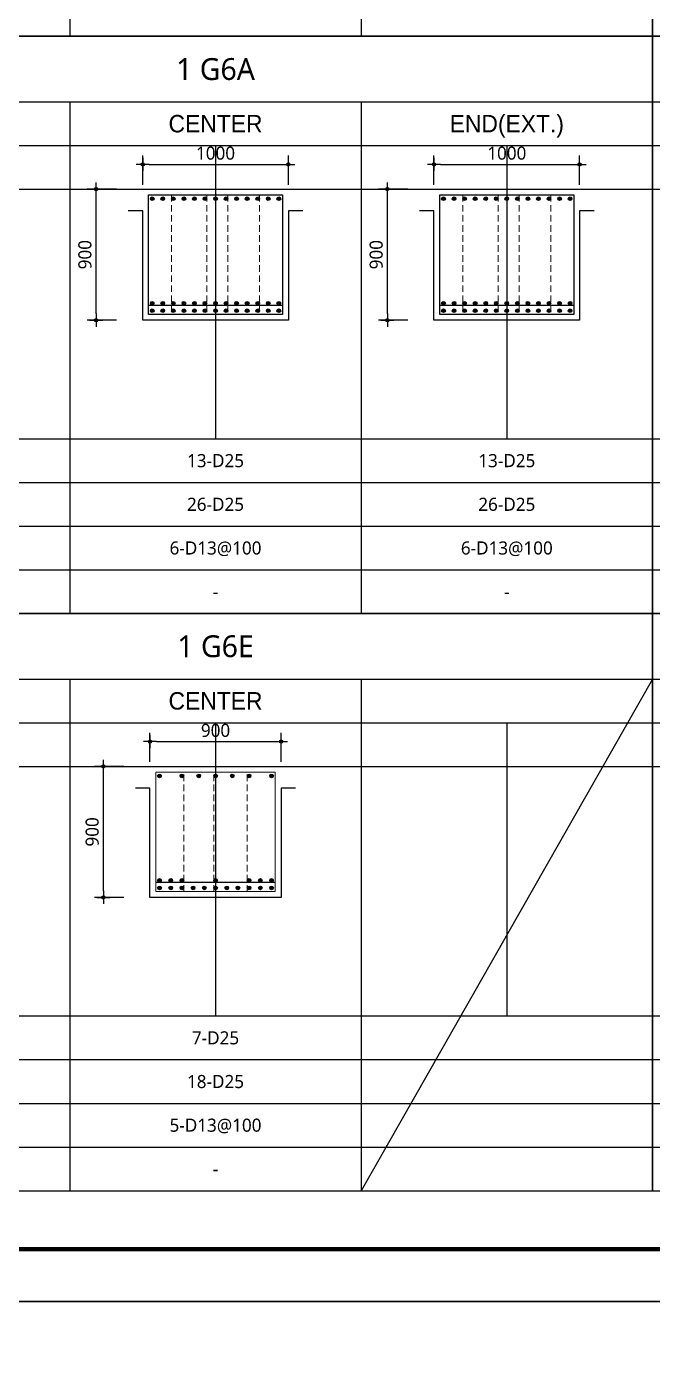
# Model space of a CAD drawing. Header units: millimetres. Extents: x 0 to 252030, y -124740 to 196020.
# Drawn here: x 131455 to 135753, y 106564 to 115677 of the extents above; entities that cross this region are included whole.
import ezdxf
from ezdxf.enums import TextEntityAlignment as Align

# ---------------------------------------------------------------- set-up
doc = ezdxf.new("R2010")
doc.units = ezdxf.units.MM
doc.header["$LTSCALE"] = 30
doc.linetypes.add('HID', pattern=[2.3, 1.5, -0.8])
doc.layers.get('DEFPOINTS').update_dxf_attribs({"color": 142})
for name, color, linetype in [('0-SEC1', 3, 'Continuous'), ('CON', 2, 'Continuous'), ('DIM', 7, 'Continuous'), ('ETC', 7, 'Continuous'), ('S-철근', 3, 'Continuous'), ('SHEET', 7, 'Continuous'), ('TXT', 3, 'Continuous'), ('XR-FORM_(도룡동)$0$Sheet', 7, 'Continuous')]:
    doc.layers.add(name, color=color, linetype=linetype)
doc.layers.add('Stirrup', color=1, linetype='Continuous', lineweight=0)
doc.layers.add('TieBar', color=7, linetype='HID', lineweight=0)
doc.styles.get("Standard").update_dxf_attribs({"font": 'malgun.ttf'})
doc.styles.add('돋움', font='Dotum.ttf')
doc.styles.add('맑은 고딕', font='malgun.ttf')
doc.dimstyles.new('30NDIM', dxfattribs={"dimscale": 50, "dimtxt": 3, "dimasz": 1.5, "dimexe": 2, "dimexo": 6, "dimgap": 1, "dimtad": 1, "dimdec": 0, "dimrnd": 0.25, "dimzin": 0, "dimdsep": 46, "dimtxsty": 'Standard', "dimblk": 'Z_DOT', "dimcen": 5, "dimclrd": 256, "dimclre": 256, "dimclrt": 3, "dimadec": 0, "dimazin": 0, "dimtm": 1e-09, "dimtfac": 1, "dimtdec": 0, "dimtix": 1, "dimtmove": 2, "dimatfit": 1, "dimldrblk": 'Z_DOT', "dimfxl": 1, "dimtolj": 1, "dimtzin": 0, "dimarcsym": 0})

# ---------------------------------------------------------------- blocks, each defined once
blk = doc.blocks.new('XR-FORM_(도룡동)$0$S')
at = {"layer": 'XR-FORM_(도룡동)$0$Sheet', "const_width": 100}
blk.add_lwpolyline([(1850, 57950), (82250, 57950), (82250, 1200), (1850, 1200)], close=True, dxfattribs=at)
blk = doc.blocks.new('XR-FORM_(도룡동)', base_point=(101.33, -56114.51))
at = {"layer": 'DEFPOINTS'}
blk.add_lwpolyline([(0, 0), (420, 0), (420, 297), (0, 297)], close=True, dxfattribs=at)
at = {"xscale": 0.005, "yscale": 0.005, "zscale": 0.005}
blk.add_blockref('XR-FORM_(도룡동)$0$S', (-0.25, 0), dxfattribs=at)
blk = doc.blocks.new('4등분')
at = {"layer": 'DEFPOINTS'}
for p, q in [((1000, 3214.5), (1000, 1200)), ((3000, 3214.5), (3000, 1200)), ((5000, 3214.5), (5000, 1200)), ((0, 2914.5), (6000, 2914.5))]:
    blk.add_line(p, q, dxfattribs=at)
at = {"layer": 'SHEET'}
blk.add_line((0, 3514.5), (6000, 3514.5), dxfattribs=at)
at = {"layer": 'SHEET', "color": 6}
for p, q in [((2000, 3514.5), (2000, 0)), ((4000, 3514.5), (4000, 0)), ((0, 3214.5), (6000, 3214.5)), ((0, 1200), (6000, 1200)), ((0, 900), (6000, 900)), ((0, 600), (6000, 600)), ((0, 300), (6000, 300))]:
    blk.add_line(p, q, dxfattribs=at)
at = {"layer": 'SHEET'}
blk.add_lwpolyline([(6000, 3964.5), (0, 3964.5), (0, 0), (6000, 0)], close=True, dxfattribs=at)
blk = doc.blocks.new('Z_DOT')
at = {"layer": 'DIM', "color": 0}
for p, q in [((-1, 0), (1, 0)), ((0, -1), (0, 1))]:
    blk.add_line(p, q, dxfattribs=at)
for radius in [0.25, 0.125]:
    blk.add_circle((0, 0), radius, dxfattribs=at)
blk = doc.blocks.new('*D623')
at = {"layer": 'DEFPOINTS', "color": 0, "transparency": 16777216}
for p in [(133253, 114730.7), (132253, 114410.5), (133253, 114410.5)]:
    blk.add_point(p, dxfattribs=at)
at = {"layer": 'DIM', "lineweight": -2, "transparency": 16777216}
for p, q in [((132253, 114590.5), (132253, 114790.7)), ((133253, 114590.5), (133253, 114790.7)), ((132298, 114730.7), (133208, 114730.7))]:
    blk.add_line(p, q, dxfattribs=at)
at = {"layer": 'DIM', "lineweight": -2, "transparency": 16777216, "xscale": 45, "yscale": 45, "zscale": 45, "rotation": 180}
blk.add_blockref('Z_DOT', (132253, 114730.7), dxfattribs=at)
at = {"layer": 'DIM', "lineweight": -2, "transparency": 16777216, "xscale": 45, "yscale": 45, "zscale": 45}
blk.add_blockref('Z_DOT', (133253, 114730.7), dxfattribs=at)
at = {"layer": 'DIM', "color": 3, "transparency": 16777216, "insert": (132753, 114807.4), "char_height": 90, "attachment_point": 5}
blk.add_mtext('\\A1;1000', dxfattribs=at)
blk = doc.blocks.new('*D624')
at = {"layer": 'DEFPOINTS', "color": 0, "transparency": 16777216}
for p in [(131932.8, 114560.5), (132253, 114560.5), (132253, 113660.5)]:
    blk.add_point(p, dxfattribs=at)
at = {"layer": 'DIM', "lineweight": -2, "transparency": 16777216}
for p, q in [((132073, 114560.5), (131872.8, 114560.5)), ((131932.8, 113705.5), (131932.8, 114515.5)), ((132073, 113660.5), (131872.8, 113660.5))]:
    blk.add_line(p, q, dxfattribs=at)
at = {"layer": 'DIM', "lineweight": -2, "transparency": 16777216, "xscale": 45, "yscale": 45, "zscale": 45}
for p, rotation in [((131932.8, 114560.5), 90), ((131932.8, 113660.5), 270)]:
    blk.add_blockref('Z_DOT', p, dxfattribs=dict(at, rotation=rotation))
at = {"layer": 'DIM', "color": 3, "transparency": 16777216, "insert": (131856.4, 114110.5), "char_height": 90, "attachment_point": 5, "rotation": 90}
blk.add_mtext('\\A1;900', dxfattribs=at)
blk = doc.blocks.new('*D625')
at = {"layer": 'DEFPOINTS', "color": 0, "transparency": 16777216}
for p in [(135253, 114730.7), (134253, 114410.5), (135253, 114410.5)]:
    blk.add_point(p, dxfattribs=at)
at = {"layer": 'DIM', "lineweight": -2, "transparency": 16777216}
for p, q in [((134253, 114590.5), (134253, 114790.7)), ((135253, 114590.5), (135253, 114790.7)), ((134298, 114730.7), (135208, 114730.7))]:
    blk.add_line(p, q, dxfattribs=at)
at = {"layer": 'DIM', "lineweight": -2, "transparency": 16777216, "xscale": 45, "yscale": 45, "zscale": 45, "rotation": 180}
blk.add_blockref('Z_DOT', (134253, 114730.7), dxfattribs=at)
at = {"layer": 'DIM', "lineweight": -2, "transparency": 16777216, "xscale": 45, "yscale": 45, "zscale": 45}
blk.add_blockref('Z_DOT', (135253, 114730.7), dxfattribs=at)
at = {"layer": 'DIM', "color": 3, "transparency": 16777216, "insert": (134753, 114807.4), "char_height": 90, "attachment_point": 5}
blk.add_mtext('\\A1;1000', dxfattribs=at)
blk = doc.blocks.new('*D626')
at = {"layer": 'DEFPOINTS', "color": 0, "transparency": 16777216}
for p in [(133932.8, 114560.5), (134253, 114560.5), (134253, 113660.5)]:
    blk.add_point(p, dxfattribs=at)
at = {"layer": 'DIM', "lineweight": -2, "transparency": 16777216}
for p, q in [((134073, 114560.5), (133872.8, 114560.5)), ((133932.8, 113705.5), (133932.8, 114515.5)), ((134073, 113660.5), (133872.8, 113660.5))]:
    blk.add_line(p, q, dxfattribs=at)
at = {"layer": 'DIM', "lineweight": -2, "transparency": 16777216, "xscale": 45, "yscale": 45, "zscale": 45}
for p, rotation in [((133932.8, 114560.5), 90), ((133932.8, 113660.5), 270)]:
    blk.add_blockref('Z_DOT', p, dxfattribs=dict(at, rotation=rotation))
at = {"layer": 'DIM', "color": 3, "transparency": 16777216, "insert": (133856.4, 114110.5), "char_height": 90, "attachment_point": 5, "rotation": 90}
blk.add_mtext('\\A1;900', dxfattribs=at)
blk = doc.blocks.new('*D1117')
at = {"layer": 'DEFPOINTS', "color": 0, "transparency": 16777216}
for p in [(133203, 110766.2), (132303, 110446), (133203, 110446)]:
    blk.add_point(p, dxfattribs=at)
at = {"layer": 'DIM', "lineweight": -2, "transparency": 16777216}
for p, q in [((132303, 110626), (132303, 110826.2)), ((133203, 110626), (133203, 110826.2)), ((132348, 110766.2), (133158, 110766.2))]:
    blk.add_line(p, q, dxfattribs=at)
at = {"layer": 'DIM', "lineweight": -2, "transparency": 16777216, "xscale": 45, "yscale": 45, "zscale": 45, "rotation": 180}
blk.add_blockref('Z_DOT', (132303, 110766.2), dxfattribs=at)
at = {"layer": 'DIM', "lineweight": -2, "transparency": 16777216, "xscale": 45, "yscale": 45, "zscale": 45}
blk.add_blockref('Z_DOT', (133203, 110766.2), dxfattribs=at)
at = {"layer": 'DIM', "color": 3, "transparency": 16777216, "insert": (132753, 110842.6), "char_height": 90, "attachment_point": 5}
blk.add_mtext('\\A1;900', dxfattribs=at)
blk = doc.blocks.new('*D1118')
at = {"layer": 'DEFPOINTS', "color": 0, "transparency": 16777216}
for p in [(131982.8, 110596), (132303, 110596), (132303, 109696)]:
    blk.add_point(p, dxfattribs=at)
at = {"layer": 'DIM', "lineweight": -2, "transparency": 16777216}
for p, q in [((132123, 110596), (131922.8, 110596)), ((131982.8, 109741), (131982.8, 110551)), ((132123, 109696), (131922.8, 109696))]:
    blk.add_line(p, q, dxfattribs=at)
at = {"layer": 'DIM', "lineweight": -2, "transparency": 16777216, "xscale": 45, "yscale": 45, "zscale": 45}
for p, rotation in [((131982.8, 110596), 90), ((131982.8, 109696), 270)]:
    blk.add_blockref('Z_DOT', p, dxfattribs=dict(at, rotation=rotation))
at = {"layer": 'DIM', "color": 3, "transparency": 16777216, "insert": (131906.4, 110146), "char_height": 90, "attachment_point": 5, "rotation": 90}
blk.add_mtext('\\A1;900', dxfattribs=at)

msp = doc.modelspace()

# ---------------------------------------------------------------- hatches: boundary and pattern name
at = {"layer": 'S-철근'}
h = msp.add_hatch(color=256, dxfattribs=at)
edge = h.paths.add_edge_path()
edge.add_arc((132318.40013, 114495.09992), 12.7, 0, 180)
edge.add_arc((132318.40013, 114495.09992), 12.7, 180, 360)
h = msp.add_hatch(color=256, dxfattribs=at)
edge = h.paths.add_edge_path()
edge.add_arc((132390.83347, 114495.09992), 12.7, 0, 180)
edge.add_arc((132390.83347, 114495.09992), 12.7, 180, 360)
h = msp.add_hatch(color=256, dxfattribs=at)
edge = h.paths.add_edge_path()
edge.add_arc((132463.2668, 114495.09992), 12.7, 0, 180)
edge.add_arc((132463.2668, 114495.09992), 12.7, 180, 360)
h = msp.add_hatch(color=256, dxfattribs=at)
edge = h.paths.add_edge_path()
edge.add_arc((132535.70013, 114495.09992), 12.7, 0, 180)
edge.add_arc((132535.70013, 114495.09992), 12.7, 180, 360)
h = msp.add_hatch(color=256, dxfattribs=at)
edge = h.paths.add_edge_path()
edge.add_arc((132608.13347, 114495.09992), 12.7, 0, 180)
edge.add_arc((132608.13347, 114495.09992), 12.7, 180, 360)
h = msp.add_hatch(color=256, dxfattribs=at)
edge = h.paths.add_edge_path()
edge.add_arc((132680.5668, 114495.09992), 12.7, 0, 180)
edge.add_arc((132680.5668, 114495.09992), 12.7, 180, 360)
h = msp.add_hatch(color=256, dxfattribs=at)
edge = h.paths.add_edge_path()
edge.add_arc((132753.00013, 114495.09992), 12.7, 0, 180)
edge.add_arc((132753.00013, 114495.09992), 12.7, 180, 360)
h = msp.add_hatch(color=256, dxfattribs=at)
edge = h.paths.add_edge_path()
edge.add_arc((132825.43347, 114495.09992), 12.7, 0, 180)
edge.add_arc((132825.43347, 114495.09992), 12.7, 180, 360)
h = msp.add_hatch(color=256, dxfattribs=at)
edge = h.paths.add_edge_path()
edge.add_arc((132897.8668, 114495.09992), 12.7, 0, 180)
edge.add_arc((132897.8668, 114495.09992), 12.7, 180, 360)
h = msp.add_hatch(color=256, dxfattribs=at)
edge = h.paths.add_edge_path()
edge.add_arc((132970.30013, 114495.09992), 12.7, 0, 180)
edge.add_arc((132970.30013, 114495.09992), 12.7, 180, 360)
h = msp.add_hatch(color=256, dxfattribs=at)
edge = h.paths.add_edge_path()
edge.add_arc((133042.73347, 114495.09992), 12.7, 0, 180)
edge.add_arc((133042.73347, 114495.09992), 12.7, 180, 360)
h = msp.add_hatch(color=256, dxfattribs=at)
edge = h.paths.add_edge_path()
edge.add_arc((133115.1668, 114495.09992), 12.7, 0, 180)
edge.add_arc((133115.1668, 114495.09992), 12.7, 180, 360)
h = msp.add_hatch(color=256, dxfattribs=at)
edge = h.paths.add_edge_path()
edge.add_arc((133187.60013, 114495.09992), 12.7, 0, 180)
edge.add_arc((133187.60013, 114495.09992), 12.7, 180, 360)
h = msp.add_hatch(color=256, dxfattribs=at)
edge = h.paths.add_edge_path()
edge.add_arc((134318.40013, 114495.09992), 12.7, 0, 180)
edge.add_arc((134318.40013, 114495.09992), 12.7, 180, 360)
h = msp.add_hatch(color=256, dxfattribs=at)
edge = h.paths.add_edge_path()
edge.add_arc((134390.83347, 114495.09992), 12.7, 0, 180)
edge.add_arc((134390.83347, 114495.09992), 12.7, 180, 360)
h = msp.add_hatch(color=256, dxfattribs=at)
edge = h.paths.add_edge_path()
edge.add_arc((134463.2668, 114495.09992), 12.7, 0, 180)
edge.add_arc((134463.2668, 114495.09992), 12.7, 180, 360)
h = msp.add_hatch(color=256, dxfattribs=at)
edge = h.paths.add_edge_path()
edge.add_arc((134535.70013, 114495.09992), 12.7, 0, 180)
edge.add_arc((134535.70013, 114495.09992), 12.7, 180, 360)
h = msp.add_hatch(color=256, dxfattribs=at)
edge = h.paths.add_edge_path()
edge.add_arc((134608.13347, 114495.09992), 12.7, 0, 180)
edge.add_arc((134608.13347, 114495.09992), 12.7, 180, 360)
h = msp.add_hatch(color=256, dxfattribs=at)
edge = h.paths.add_edge_path()
edge.add_arc((134680.5668, 114495.09992), 12.7, 0, 180)
edge.add_arc((134680.5668, 114495.09992), 12.7, 180, 360)
h = msp.add_hatch(color=256, dxfattribs=at)
edge = h.paths.add_edge_path()
edge.add_arc((134753.00013, 114495.09992), 12.7, 0, 180)
edge.add_arc((134753.00013, 114495.09992), 12.7, 180, 360)
h = msp.add_hatch(color=256, dxfattribs=at)
edge = h.paths.add_edge_path()
edge.add_arc((134825.43347, 114495.09992), 12.7, 0, 180)
edge.add_arc((134825.43347, 114495.09992), 12.7, 180, 360)
h = msp.add_hatch(color=256, dxfattribs=at)
edge = h.paths.add_edge_path()
edge.add_arc((134897.8668, 114495.09992), 12.7, 0, 180)
edge.add_arc((134897.8668, 114495.09992), 12.7, 180, 360)
h = msp.add_hatch(color=256, dxfattribs=at)
edge = h.paths.add_edge_path()
edge.add_arc((134970.30013, 114495.09992), 12.7, 0, 180)
edge.add_arc((134970.30013, 114495.09992), 12.7, 180, 360)
h = msp.add_hatch(color=256, dxfattribs=at)
edge = h.paths.add_edge_path()
edge.add_arc((135042.73347, 114495.09992), 12.7, 0, 180)
edge.add_arc((135042.73347, 114495.09992), 12.7, 180, 360)
h = msp.add_hatch(color=256, dxfattribs=at)
edge = h.paths.add_edge_path()
edge.add_arc((135115.1668, 114495.09992), 12.7, 0, 180)
edge.add_arc((135115.1668, 114495.09992), 12.7, 180, 360)
h = msp.add_hatch(color=256, dxfattribs=at)
edge = h.paths.add_edge_path()
edge.add_arc((135187.60013, 114495.09992), 12.7, 0, 180)
edge.add_arc((135187.60013, 114495.09992), 12.7, 180, 360)
h = msp.add_hatch(color=256, dxfattribs=at)
edge = h.paths.add_edge_path()
edge.add_arc((132318.40013, 113776.69992), 12.7, 0, 180)
edge.add_arc((132318.40013, 113776.69992), 12.7, 180, 360)
h = msp.add_hatch(color=256, dxfattribs=at)
edge = h.paths.add_edge_path()
edge.add_arc((132390.83347, 113776.69992), 12.7, 0, 180)
edge.add_arc((132390.83347, 113776.69992), 12.7, 180, 360)
h = msp.add_hatch(color=256, dxfattribs=at)
edge = h.paths.add_edge_path()
edge.add_arc((132463.2668, 113776.69992), 12.7, 0, 180)
edge.add_arc((132463.2668, 113776.69992), 12.7, 180, 360)
h = msp.add_hatch(color=256, dxfattribs=at)
edge = h.paths.add_edge_path()
edge.add_arc((132535.70013, 113776.69992), 12.7, 0, 180)
edge.add_arc((132535.70013, 113776.69992), 12.7, 180, 360)
h = msp.add_hatch(color=256, dxfattribs=at)
edge = h.paths.add_edge_path()
edge.add_arc((132608.13347, 113776.69992), 12.7, 0, 180)
edge.add_arc((132608.13347, 113776.69992), 12.7, 180, 360)
h = msp.add_hatch(color=256, dxfattribs=at)
edge = h.paths.add_edge_path()
edge.add_arc((132680.5668, 113776.69992), 12.7, 0, 180)
edge.add_arc((132680.5668, 113776.69992), 12.7, 180, 360)
h = msp.add_hatch(color=256, dxfattribs=at)
edge = h.paths.add_edge_path()
edge.add_arc((132753.00013, 113776.69992), 12.7, 0, 180)
edge.add_arc((132753.00013, 113776.69992), 12.7, 180, 360)
h = msp.add_hatch(color=256, dxfattribs=at)
edge = h.paths.add_edge_path()
edge.add_arc((132825.43347, 113776.69992), 12.7, 0, 180)
edge.add_arc((132825.43347, 113776.69992), 12.7, 180, 360)
h = msp.add_hatch(color=256, dxfattribs=at)
edge = h.paths.add_edge_path()
edge.add_arc((132897.8668, 113776.69992), 12.7, 0, 180)
edge.add_arc((132897.8668, 113776.69992), 12.7, 180, 360)
h = msp.add_hatch(color=256, dxfattribs=at)
edge = h.paths.add_edge_path()
edge.add_arc((132970.30013, 113776.69992), 12.7, 0, 180)
edge.add_arc((132970.30013, 113776.69992), 12.7, 180, 360)
h = msp.add_hatch(color=256, dxfattribs=at)
edge = h.paths.add_edge_path()
edge.add_arc((133042.73347, 113776.69992), 12.7, 0, 180)
edge.add_arc((133042.73347, 113776.69992), 12.7, 180, 360)
h = msp.add_hatch(color=256, dxfattribs=at)
edge = h.paths.add_edge_path()
edge.add_arc((133115.1668, 113776.69992), 12.7, 0, 180)
edge.add_arc((133115.1668, 113776.69992), 12.7, 180, 360)
h = msp.add_hatch(color=256, dxfattribs=at)
edge = h.paths.add_edge_path()
edge.add_arc((133187.60013, 113776.69992), 12.7, 0, 180)
edge.add_arc((133187.60013, 113776.69992), 12.7, 180, 360)
h = msp.add_hatch(color=256, dxfattribs=at)
edge = h.paths.add_edge_path()
edge.add_arc((134318.40013, 113776.69992), 12.7, 0, 180)
edge.add_arc((134318.40013, 113776.69992), 12.7, 180, 360)
h = msp.add_hatch(color=256, dxfattribs=at)
edge = h.paths.add_edge_path()
edge.add_arc((134390.83347, 113776.69992), 12.7, 0, 180)
edge.add_arc((134390.83347, 113776.69992), 12.7, 180, 360)
h = msp.add_hatch(color=256, dxfattribs=at)
edge = h.paths.add_edge_path()
edge.add_arc((134463.2668, 113776.69992), 12.7, 0, 180)
edge.add_arc((134463.2668, 113776.69992), 12.7, 180, 360)
h = msp.add_hatch(color=256, dxfattribs=at)
edge = h.paths.add_edge_path()
edge.add_arc((134535.70013, 113776.69992), 12.7, 0, 180)
edge.add_arc((134535.70013, 113776.69992), 12.7, 180, 360)
h = msp.add_hatch(color=256, dxfattribs=at)
edge = h.paths.add_edge_path()
edge.add_arc((134608.13347, 113776.69992), 12.7, 0, 180)
edge.add_arc((134608.13347, 113776.69992), 12.7, 180, 360)
h = msp.add_hatch(color=256, dxfattribs=at)
edge = h.paths.add_edge_path()
edge.add_arc((134680.5668, 113776.69992), 12.7, 0, 180)
edge.add_arc((134680.5668, 113776.69992), 12.7, 180, 360)
h = msp.add_hatch(color=256, dxfattribs=at)
edge = h.paths.add_edge_path()
edge.add_arc((134753.00013, 113776.69992), 12.7, 0, 180)
edge.add_arc((134753.00013, 113776.69992), 12.7, 180, 360)
h = msp.add_hatch(color=256, dxfattribs=at)
edge = h.paths.add_edge_path()
edge.add_arc((134825.43347, 113776.69992), 12.7, 0, 180)
edge.add_arc((134825.43347, 113776.69992), 12.7, 180, 360)
h = msp.add_hatch(color=256, dxfattribs=at)
edge = h.paths.add_edge_path()
edge.add_arc((134897.8668, 113776.69992), 12.7, 0, 180)
edge.add_arc((134897.8668, 113776.69992), 12.7, 180, 360)
h = msp.add_hatch(color=256, dxfattribs=at)
edge = h.paths.add_edge_path()
edge.add_arc((134970.30013, 113776.69992), 12.7, 0, 180)
edge.add_arc((134970.30013, 113776.69992), 12.7, 180, 360)
h = msp.add_hatch(color=256, dxfattribs=at)
edge = h.paths.add_edge_path()
edge.add_arc((135042.73347, 113776.69992), 12.7, 0, 180)
edge.add_arc((135042.73347, 113776.69992), 12.7, 180, 360)
h = msp.add_hatch(color=256, dxfattribs=at)
edge = h.paths.add_edge_path()
edge.add_arc((135115.1668, 113776.69992), 12.7, 0, 180)
edge.add_arc((135115.1668, 113776.69992), 12.7, 180, 360)
h = msp.add_hatch(color=256, dxfattribs=at)
edge = h.paths.add_edge_path()
edge.add_arc((135187.60013, 113776.69992), 12.7, 0, 180)
edge.add_arc((135187.60013, 113776.69992), 12.7, 180, 360)
h = msp.add_hatch(color=256, dxfattribs=at)
edge = h.paths.add_edge_path()
edge.add_arc((132318.40013, 113725.89992), 12.7, 0, 180)
edge.add_arc((132318.40013, 113725.89992), 12.7, 180, 360)
h = msp.add_hatch(color=256, dxfattribs=at)
edge = h.paths.add_edge_path()
edge.add_arc((132390.83347, 113725.89992), 12.7, 0, 180)
edge.add_arc((132390.83347, 113725.89992), 12.7, 180, 360)
h = msp.add_hatch(color=256, dxfattribs=at)
edge = h.paths.add_edge_path()
edge.add_arc((132463.2668, 113725.89992), 12.7, 0, 180)
edge.add_arc((132463.2668, 113725.89992), 12.7, 180, 360)
h = msp.add_hatch(color=256, dxfattribs=at)
edge = h.paths.add_edge_path()
edge.add_arc((132535.70013, 113725.89992), 12.7, 0, 180)
edge.add_arc((132535.70013, 113725.89992), 12.7, 180, 360)
h = msp.add_hatch(color=256, dxfattribs=at)
edge = h.paths.add_edge_path()
edge.add_arc((132608.13347, 113725.89992), 12.7, 0, 180)
edge.add_arc((132608.13347, 113725.89992), 12.7, 180, 360)
h = msp.add_hatch(color=256, dxfattribs=at)
edge = h.paths.add_edge_path()
edge.add_arc((132680.5668, 113725.89992), 12.7, 0, 180)
edge.add_arc((132680.5668, 113725.89992), 12.7, 180, 360)
h = msp.add_hatch(color=256, dxfattribs=at)
edge = h.paths.add_edge_path()
edge.add_arc((132753.00013, 113725.89992), 12.7, 0, 180)
edge.add_arc((132753.00013, 113725.89992), 12.7, 180, 360)
h = msp.add_hatch(color=256, dxfattribs=at)
edge = h.paths.add_edge_path()
edge.add_arc((132825.43347, 113725.89992), 12.7, 0, 180)
edge.add_arc((132825.43347, 113725.89992), 12.7, 180, 360)
h = msp.add_hatch(color=256, dxfattribs=at)
edge = h.paths.add_edge_path()
edge.add_arc((132897.8668, 113725.89992), 12.7, 0, 180)
edge.add_arc((132897.8668, 113725.89992), 12.7, 180, 360)
h = msp.add_hatch(color=256, dxfattribs=at)
edge = h.paths.add_edge_path()
edge.add_arc((132970.30013, 113725.89992), 12.7, 0, 180)
edge.add_arc((132970.30013, 113725.89992), 12.7, 180, 360)
h = msp.add_hatch(color=256, dxfattribs=at)
edge = h.paths.add_edge_path()
edge.add_arc((133042.73347, 113725.89992), 12.7, 0, 180)
edge.add_arc((133042.73347, 113725.89992), 12.7, 180, 360)
h = msp.add_hatch(color=256, dxfattribs=at)
edge = h.paths.add_edge_path()
edge.add_arc((133115.1668, 113725.89992), 12.7, 0, 180)
edge.add_arc((133115.1668, 113725.89992), 12.7, 180, 360)
h = msp.add_hatch(color=256, dxfattribs=at)
edge = h.paths.add_edge_path()
edge.add_arc((133187.60013, 113725.89992), 12.7, 0, 180)
edge.add_arc((133187.60013, 113725.89992), 12.7, 180, 360)
h = msp.add_hatch(color=256, dxfattribs=at)
edge = h.paths.add_edge_path()
edge.add_arc((134318.40013, 113725.89992), 12.7, 0, 180)
edge.add_arc((134318.40013, 113725.89992), 12.7, 180, 360)
h = msp.add_hatch(color=256, dxfattribs=at)
edge = h.paths.add_edge_path()
edge.add_arc((134390.83347, 113725.89992), 12.7, 0, 180)
edge.add_arc((134390.83347, 113725.89992), 12.7, 180, 360)
h = msp.add_hatch(color=256, dxfattribs=at)
edge = h.paths.add_edge_path()
edge.add_arc((134463.2668, 113725.89992), 12.7, 0, 180)
edge.add_arc((134463.2668, 113725.89992), 12.7, 180, 360)
h = msp.add_hatch(color=256, dxfattribs=at)
edge = h.paths.add_edge_path()
edge.add_arc((134535.70013, 113725.89992), 12.7, 0, 180)
edge.add_arc((134535.70013, 113725.89992), 12.7, 180, 360)
h = msp.add_hatch(color=256, dxfattribs=at)
edge = h.paths.add_edge_path()
edge.add_arc((134608.13347, 113725.89992), 12.7, 0, 180)
edge.add_arc((134608.13347, 113725.89992), 12.7, 180, 360)
h = msp.add_hatch(color=256, dxfattribs=at)
edge = h.paths.add_edge_path()
edge.add_arc((134680.5668, 113725.89992), 12.7, 0, 180)
edge.add_arc((134680.5668, 113725.89992), 12.7, 180, 360)
h = msp.add_hatch(color=256, dxfattribs=at)
edge = h.paths.add_edge_path()
edge.add_arc((134753.00013, 113725.89992), 12.7, 0, 180)
edge.add_arc((134753.00013, 113725.89992), 12.7, 180, 360)
h = msp.add_hatch(color=256, dxfattribs=at)
edge = h.paths.add_edge_path()
edge.add_arc((134825.43347, 113725.89992), 12.7, 0, 180)
edge.add_arc((134825.43347, 113725.89992), 12.7, 180, 360)
h = msp.add_hatch(color=256, dxfattribs=at)
edge = h.paths.add_edge_path()
edge.add_arc((134897.8668, 113725.89992), 12.7, 0, 180)
edge.add_arc((134897.8668, 113725.89992), 12.7, 180, 360)
h = msp.add_hatch(color=256, dxfattribs=at)
edge = h.paths.add_edge_path()
edge.add_arc((134970.30013, 113725.89992), 12.7, 0, 180)
edge.add_arc((134970.30013, 113725.89992), 12.7, 180, 360)
h = msp.add_hatch(color=256, dxfattribs=at)
edge = h.paths.add_edge_path()
edge.add_arc((135042.73347, 113725.89992), 12.7, 0, 180)
edge.add_arc((135042.73347, 113725.89992), 12.7, 180, 360)
h = msp.add_hatch(color=256, dxfattribs=at)
edge = h.paths.add_edge_path()
edge.add_arc((135115.1668, 113725.89992), 12.7, 0, 180)
edge.add_arc((135115.1668, 113725.89992), 12.7, 180, 360)
h = msp.add_hatch(color=256, dxfattribs=at)
edge = h.paths.add_edge_path()
edge.add_arc((135187.60013, 113725.89992), 12.7, 0, 180)
edge.add_arc((135187.60013, 113725.89992), 12.7, 180, 360)
h = msp.add_hatch(color=256, dxfattribs=at)
edge = h.paths.add_edge_path()
edge.add_arc((132368.40013, 110530.59992), 12.7, 0, 180)
edge.add_arc((132368.40013, 110530.59992), 12.7, 180, 360)
h = msp.add_hatch(color=256, dxfattribs=at)
edge = h.paths.add_edge_path()
edge.add_arc((132522.24013, 110530.59992), 12.7, 0, 180)
edge.add_arc((132522.24013, 110530.59992), 12.7, 180, 360)
h = msp.add_hatch(color=256, dxfattribs=at)
edge = h.paths.add_edge_path()
edge.add_arc((132637.62013, 110530.59992), 12.7, 0, 180)
edge.add_arc((132637.62013, 110530.59992), 12.7, 180, 360)
h = msp.add_hatch(color=256, dxfattribs=at)
edge = h.paths.add_edge_path()
edge.add_arc((132753.00013, 110530.59992), 12.7, 0, 180)
edge.add_arc((132753.00013, 110530.59992), 12.7, 180, 360)
h = msp.add_hatch(color=256, dxfattribs=at)
edge = h.paths.add_edge_path()
edge.add_arc((132868.38013, 110530.59992), 12.7, 0, 180)
edge.add_arc((132868.38013, 110530.59992), 12.7, 180, 360)
h = msp.add_hatch(color=256, dxfattribs=at)
edge = h.paths.add_edge_path()
edge.add_arc((132983.76013, 110530.59992), 12.7, 0, 180)
edge.add_arc((132983.76013, 110530.59992), 12.7, 180, 360)
h = msp.add_hatch(color=256, dxfattribs=at)
edge = h.paths.add_edge_path()
edge.add_arc((133137.60013, 110530.59992), 12.7, 0, 180)
edge.add_arc((133137.60013, 110530.59992), 12.7, 180, 360)
h = msp.add_hatch(color=256, dxfattribs=at)
edge = h.paths.add_edge_path()
edge.add_arc((132368.40013, 109812.19992), 12.7, 0, 180)
edge.add_arc((132368.40013, 109812.19992), 12.7, 180, 360)
h = msp.add_hatch(color=256, dxfattribs=at)
edge = h.paths.add_edge_path()
edge.add_arc((132445.32013, 109812.19992), 12.7, 0, 180)
edge.add_arc((132445.32013, 109812.19992), 12.7, 180, 360)
h = msp.add_hatch(color=256, dxfattribs=at)
edge = h.paths.add_edge_path()
edge.add_arc((132522.24013, 109812.19992), 12.7, 0, 180)
edge.add_arc((132522.24013, 109812.19992), 12.7, 180, 360)
h = msp.add_hatch(color=256, dxfattribs=at)
edge = h.paths.add_edge_path()
edge.add_arc((132753.00013, 109812.19992), 12.7, 0, 180)
edge.add_arc((132753.00013, 109812.19992), 12.7, 180, 360)
h = msp.add_hatch(color=256, dxfattribs=at)
edge = h.paths.add_edge_path()
edge.add_arc((132983.76013, 109812.19992), 12.7, 0, 180)
edge.add_arc((132983.76013, 109812.19992), 12.7, 180, 360)
h = msp.add_hatch(color=256, dxfattribs=at)
edge = h.paths.add_edge_path()
edge.add_arc((133060.68013, 109812.19992), 12.7, 0, 180)
edge.add_arc((133060.68013, 109812.19992), 12.7, 180, 360)
h = msp.add_hatch(color=256, dxfattribs=at)
edge = h.paths.add_edge_path()
edge.add_arc((133137.60013, 109812.19992), 12.7, 0, 180)
edge.add_arc((133137.60013, 109812.19992), 12.7, 180, 360)
h = msp.add_hatch(color=256, dxfattribs=at)
edge = h.paths.add_edge_path()
edge.add_arc((132368.40013, 109761.39992), 12.7, 0, 180)
edge.add_arc((132368.40013, 109761.39992), 12.7, 180, 360)
h = msp.add_hatch(color=256, dxfattribs=at)
edge = h.paths.add_edge_path()
edge.add_arc((132445.32013, 109761.39992), 12.7, 0, 180)
edge.add_arc((132445.32013, 109761.39992), 12.7, 180, 360)
h = msp.add_hatch(color=256, dxfattribs=at)
edge = h.paths.add_edge_path()
edge.add_arc((132522.24013, 109761.39992), 12.7, 0, 180)
edge.add_arc((132522.24013, 109761.39992), 12.7, 180, 360)
h = msp.add_hatch(color=256, dxfattribs=at)
edge = h.paths.add_edge_path()
edge.add_arc((132599.16013, 109761.39992), 12.7, 0, 180)
edge.add_arc((132599.16013, 109761.39992), 12.7, 180, 360)
h = msp.add_hatch(color=256, dxfattribs=at)
edge = h.paths.add_edge_path()
edge.add_arc((132676.08013, 109761.39992), 12.7, 0, 180)
edge.add_arc((132676.08013, 109761.39992), 12.7, 180, 360)
h = msp.add_hatch(color=256, dxfattribs=at)
edge = h.paths.add_edge_path()
edge.add_arc((132753.00013, 109761.39992), 12.7, 0, 180)
edge.add_arc((132753.00013, 109761.39992), 12.7, 180, 360)
h = msp.add_hatch(color=256, dxfattribs=at)
edge = h.paths.add_edge_path()
edge.add_arc((132829.92013, 109761.39992), 12.7, 0, 180)
edge.add_arc((132829.92013, 109761.39992), 12.7, 180, 360)
h = msp.add_hatch(color=256, dxfattribs=at)
edge = h.paths.add_edge_path()
edge.add_arc((132906.84013, 109761.39992), 12.7, 0, 180)
edge.add_arc((132906.84013, 109761.39992), 12.7, 180, 360)
h = msp.add_hatch(color=256, dxfattribs=at)
edge = h.paths.add_edge_path()
edge.add_arc((132983.76013, 109761.39992), 12.7, 0, 180)
edge.add_arc((132983.76013, 109761.39992), 12.7, 180, 360)
h = msp.add_hatch(color=256, dxfattribs=at)
edge = h.paths.add_edge_path()
edge.add_arc((133060.68013, 109761.39992), 12.7, 0, 180)
edge.add_arc((133060.68013, 109761.39992), 12.7, 180, 360)
h = msp.add_hatch(color=256, dxfattribs=at)
edge = h.paths.add_edge_path()
edge.add_arc((133137.60013, 109761.39992), 12.7, 0, 180)
edge.add_arc((133137.60013, 109761.39992), 12.7, 180, 360)

# ---------------------------------------------------------------- linework, layer by layer
at = {"layer": 'CON', "color": 8}
for p, q in [((132153.00013, 114560.49992), (133353.00013, 114560.49992)), ((134153.00013, 114560.49992), (135353.00013, 114560.49992)), ((132203.00013, 110595.99992), (133303.00013, 110595.99992))]:
    msp.add_line(p, q, dxfattribs=at)
for points in [[(133353.00013, 114410.49992), (133253.00013, 114410.49992), (133253.00013, 113660.49992), (132253.00013, 113660.49992), (132253.00013, 114410.49992), (132153.00013, 114410.49992)], [(135353.00013, 114410.49992), (135253.00013, 114410.49992), (135253.00013, 113660.49992), (134253.00013, 113660.49992), (134253.00013, 114410.49992), (134153.00013, 114410.49992)], [(133303.00013, 110445.99992), (133203.00013, 110445.99992), (133203.00013, 109695.99992), (132303.00013, 109695.99992), (132303.00013, 110445.99992), (132203.00013, 110445.99992)]]:
    msp.add_lwpolyline(points, dxfattribs=at)
at = {"layer": 'ETC', "color": 8}
for p, q in [((132293.00013, 113763.99992), (133213.00013, 113763.99992)), ((134293.00013, 113763.99992), (135213.00013, 113763.99992)), ((132343.00013, 109799.49992), (133163.00013, 109799.49992))]:
    msp.add_line(p, q, dxfattribs=at)
at = {"layer": 'S-철근'}
for points in [[(132293.00013, 113700.49992), (132293.00013, 114520.49992), (133213.00013, 114520.49992), (133213.00013, 113700.49992), (132293.00013, 113700.49992)], [(134293.00013, 113700.49992), (134293.00013, 114520.49992), (135213.00013, 114520.49992), (135213.00013, 113700.49992), (134293.00013, 113700.49992)]]:
    msp.add_lwpolyline(points, dxfattribs=at)
for centre in [(132318.40013, 114495.09992), (132390.83347, 114495.09992), (132463.2668, 114495.09992), (132535.70013, 114495.09992), (132608.13347, 114495.09992), (132680.5668, 114495.09992), (132753.00013, 114495.09992), (132825.43347, 114495.09992), (132897.8668, 114495.09992), (132970.30013, 114495.09992), (133042.73347, 114495.09992), (133115.1668, 114495.09992), (133187.60013, 114495.09992), (134318.40013, 114495.09992), (134390.83347, 114495.09992), (134463.2668, 114495.09992), (134535.70013, 114495.09992), (134608.13347, 114495.09992), (134680.5668, 114495.09992), (134753.00013, 114495.09992), (134825.43347, 114495.09992), (134897.8668, 114495.09992), (134970.30013, 114495.09992), (135042.73347, 114495.09992), (135115.1668, 114495.09992), (135187.60013, 114495.09992), (132318.40013, 113776.69992), (132390.83347, 113776.69992), (132463.2668, 113776.69992), (132535.70013, 113776.69992), (132608.13347, 113776.69992), (132680.5668, 113776.69992), (132753.00013, 113776.69992), (132825.43347, 113776.69992), (132897.8668, 113776.69992), (132970.30013, 113776.69992), (133042.73347, 113776.69992), (133115.1668, 113776.69992), (133187.60013, 113776.69992), (134318.40013, 113776.69992), (134390.83347, 113776.69992), (134463.2668, 113776.69992), (134535.70013, 113776.69992), (134608.13347, 113776.69992), (134680.5668, 113776.69992), (134753.00013, 113776.69992), (134825.43347, 113776.69992), (134897.8668, 113776.69992), (134970.30013, 113776.69992), (135042.73347, 113776.69992), (135115.1668, 113776.69992), (135187.60013, 113776.69992), (132318.40013, 113725.89992), (132390.83347, 113725.89992), (132463.2668, 113725.89992), (132535.70013, 113725.89992), (132608.13347, 113725.89992), (132680.5668, 113725.89992), (132753.00013, 113725.89992), (132825.43347, 113725.89992), (132897.8668, 113725.89992), (132970.30013, 113725.89992), (133042.73347, 113725.89992), (133115.1668, 113725.89992), (133187.60013, 113725.89992), (134318.40013, 113725.89992), (134390.83347, 113725.89992), (134463.2668, 113725.89992), (134535.70013, 113725.89992), (134608.13347, 113725.89992), (134680.5668, 113725.89992), (134753.00013, 113725.89992), (134825.43347, 113725.89992), (134897.8668, 113725.89992), (134970.30013, 113725.89992), (135042.73347, 113725.89992), (135115.1668, 113725.89992), (135187.60013, 113725.89992), (132368.40013, 110530.59992), (132522.24013, 110530.59992), (132637.62013, 110530.59992), (132753.00013, 110530.59992), (132868.38013, 110530.59992), (132983.76013, 110530.59992), (133137.60013, 110530.59992), (132368.40013, 109812.19992), (132445.32013, 109812.19992), (132522.24013, 109812.19992), (132753.00013, 109812.19992), (132983.76013, 109812.19992), (133060.68013, 109812.19992), (133137.60013, 109812.19992), (132368.40013, 109761.39992), (132445.32013, 109761.39992), (132522.24013, 109761.39992), (132599.16013, 109761.39992), (132676.08013, 109761.39992), (132753.00013, 109761.39992), (132829.92013, 109761.39992), (132906.84013, 109761.39992), (132983.76013, 109761.39992), (133060.68013, 109761.39992), (133137.60013, 109761.39992)]:
    msp.add_circle(centre, 12.7, dxfattribs=at)
at = {"layer": 'SHEET'}
msp.add_line((135753.00013, 111195.99992), (133753.00013, 107681.49992), dxfattribs=at)
at = {"layer": 'Stirrup', "color": 3}
msp.add_lwpolyline([(132343.00013, 109735.99992), (132343.00013, 110555.99992), (133163.00013, 110555.99992), (133163.00013, 109735.99992), (132343.00013, 109735.99992)], dxfattribs=at)
at = {"layer": 'TieBar'}
for p, q in [((132450.5668, 114520.49992), (132450.5668, 113700.49992)), ((132693.2668, 114520.49992), (132693.2668, 113700.49992)), ((132838.13347, 114520.49992), (132838.13347, 113700.49992)), ((133055.43347, 114520.49992), (133055.43347, 113700.49992)), ((134450.5668, 114520.49992), (134450.5668, 113700.49992)), ((134693.2668, 114520.49992), (134693.2668, 113700.49992)), ((134838.13347, 114520.49992), (134838.13347, 113700.49992)), ((135055.43347, 114520.49992), (135055.43347, 113700.49992)), ((132534.94013, 109735.99992), (132534.94013, 110555.99992)), ((132740.30013, 109735.99992), (132740.30013, 110555.99992)), ((132971.06013, 109735.99992), (132971.06013, 110555.99992))]:
    msp.add_line(p, q, dxfattribs=at)

# ---------------------------------------------------------------- block references
for p in [(129753.00013, 115610.49992), (135753.00013, 115610.49992), (129753.00013, 111645.99992), (135753.00013, 111645.99992), (129753.00013, 107681.49992), (135753.00013, 107681.49992)]:
    msp.add_blockref('4등분', p)
at = {"layer": '0-SEC1', "xscale": 60, "yscale": 60, "zscale": 60}
for p in [(132110.02429, -3259950.57868), (132110.02429, -3277770.57868)]:
    msp.add_blockref('XR-FORM_(도룡동)', p, dxfattribs=at)

# ---------------------------------------------------------------- texts
at = {"layer": 'TXT', "color": 2, "style": '맑은 고딕'}
for s, p in [('1 G6A', (132753.00013, 115385.49992)), ('1 G6E', (132753.00013, 111420.99992))]:
    msp.add_text(s, height=150, dxfattribs=at).set_placement(p, align=Align.MIDDLE_CENTER)
at = {"layer": 'TXT'}
for s, height, style, p in [('CENTER', 120, '돋움', (132753.00013, 115010.49992)), ('END(EXT.)', 120, '돋움', (134753.00013, 115010.49992)), ('13-D25', 90, '맑은 고딕', (132753.00013, 112695.99992)), ('13-D25', 90, '맑은 고딕', (134753.00013, 112695.99992)), ('26-D25', 90, '맑은 고딕', (132753.00013, 112395.99992)), ('26-D25', 90, '맑은 고딕', (134753.00013, 112395.99992)), ('6-D13@100', 90, '맑은 고딕', (132753.00013, 112095.99992)), ('6-D13@100', 90, '맑은 고딕', (134753.00013, 112095.99992)), ('-', 90, '맑은 고딕', (132753.00013, 111795.99992)), ('-', 90, '맑은 고딕', (134753.00013, 111795.99992)), ('CENTER', 120, '돋움', (132753.00013, 111045.99992)), ('7-D25', 90, '맑은 고딕', (132753.00013, 108731.49992)), ('18-D25', 90, '맑은 고딕', (132753.00013, 108431.49992)), ('5-D13@100', 90, '맑은 고딕', (132753.00013, 108131.49992)), ('-', 90, '맑은 고딕', (132753.00013, 107831.49992))]:
    msp.add_text(s, height=height, dxfattribs=dict(at, style=style)).set_placement(p, align=Align.MIDDLE_CENTER)

# ---------------------------------------------------------------- dimensions: what is measured, and where the dimension line sits
at = {"layer": 'DIM'}
for base, p1, p2, picture, middle in [((133253.00013, 114730.65148), (132253.00013, 114410.49992), (133253.00013, 114410.49992), '*D623', (132753.00013, 114807.39401)), ((135253.00013, 114730.65148), (134253.00013, 114410.49992), (135253.00013, 114410.49992), '*D625', (134753.00013, 114807.39401)), ((133203.00013, 110766.15148), (132303.00013, 110445.99992), (133203.00013, 110445.99992), '*D1117', (132753.00013, 110842.64945))]:
    dim = msp.add_linear_dim(base=base, p1=p1, p2=p2, dimstyle='30NDIM', override={"dimscale": 30, "dimtxsty": 'Standard'}, dxfattribs=at)
    dim.commit()
    dim.dimension.update_dxf_attribs({"geometry": picture, "text_midpoint": middle})
for base, p1, p2, picture, middle in [((131932.84857, 114560.49992), (132253.00013, 113660.49992), (132253.00013, 114560.49992), '*D624', (131856.3506, 114110.49992)), ((133932.84857, 114560.49992), (134253.00013, 113660.49992), (134253.00013, 114560.49992), '*D626', (133856.3506, 114110.49992)), ((131982.84857, 110595.99992), (132303.00013, 109695.99992), (132303.00013, 110595.99992), '*D1118', (131906.3506, 110145.99992))]:
    dim = msp.add_linear_dim(base=base, p1=p1, p2=p2, angle=90, dimstyle='30NDIM', override={"dimscale": 30, "dimtxsty": 'Standard'}, dxfattribs=at)
    dim.commit()
    dim.dimension.update_dxf_attribs({"geometry": picture, "text_midpoint": middle})

doc.saveas('drawing.dxf')
